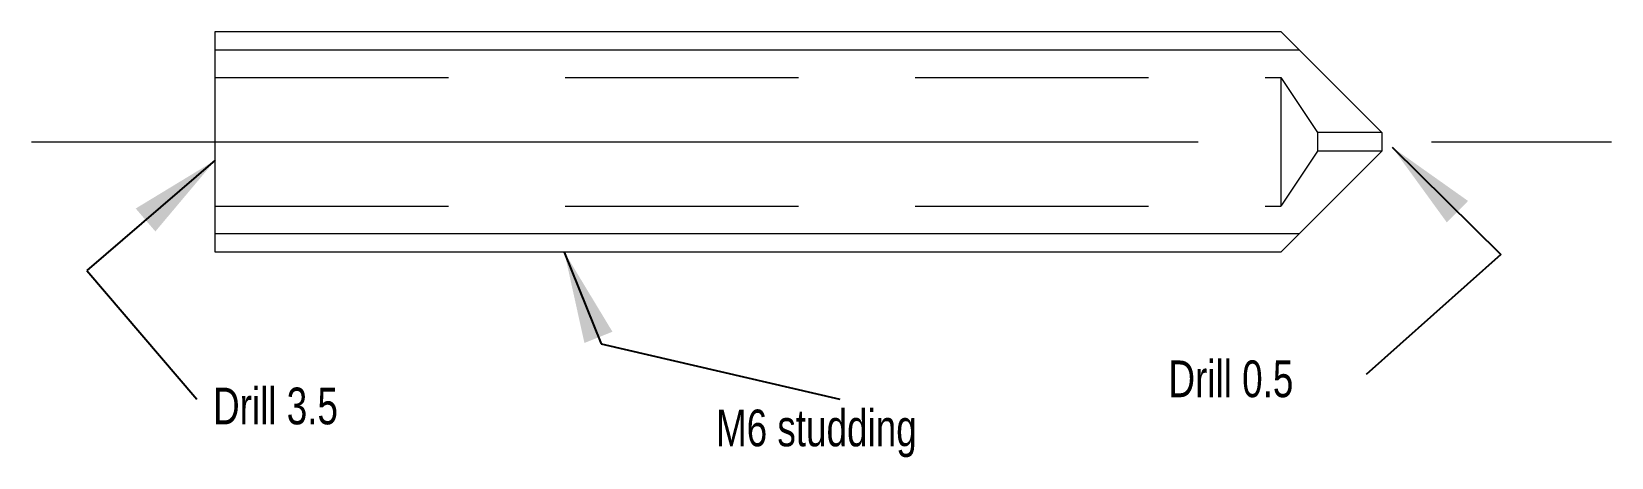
# Model space of a CAD drawing. Header units: millimetres. Extents: x -20 to 23, y -3.6 to 8.
import ezdxf

# ---------------------------------------------------------------- set-up
doc = ezdxf.new("R2010")
doc.units = ezdxf.units.MM
doc.linetypes.add('CENTER', pattern=[50.8, 31.75, -6.35, 6.35, -6.35])
doc.linetypes.add('DASHED2', pattern=[9.525, 6.35, -3.175])
doc.layers.get('0').update_dxf_attribs({"linetype": 'CONTINUOUS', "lineweight": 0})
doc.styles.get("Standard").update_dxf_attribs({"font": 'txt', "width": 0.75})
doc.dimstyles.get("Standard").update_dxf_attribs({"dimtxt": 2.5, "dimasz": 2.5, "dimexe": 1.25, "dimexo": 0.625, "dimtad": 1, "dimtxsty": 'Standard', "dimcen": 2.5, "dimadec": 0, "dimazin": 0, "dimtfac": 1, "dimtmove": 0, "dimatfit": 3, "dimfxl": 1, "dimarcsym": 0})

msp = doc.modelspace()

# ---------------------------------------------------------------- linework, layer by layer
at = {"lineweight": 18}
for p, q in [((-15, 2), (-15, 8)), ((-15, 8), (14, 8)), ((14, 2), (-15, 2))]:
    msp.add_line(p, q, dxfattribs=at)
at = {"lineweight": 20}
for p, q in [((16.75, 5.25), (14, 8)), ((16.75, 4.75), (14, 2))]:
    msp.add_line(p, q, dxfattribs=at)
at = {"lineweight": 5}
for p, q in [((-15, 7.5), (14.5, 7.5)), ((14.5, 2.5), (-15, 2.5))]:
    msp.add_line(p, q, dxfattribs=at)
at = {"linetype": 'DASHED2', "lineweight": 5}
for p, q in [((-15, 6.75), (14, 6.75)), ((14, 6.75), (15, 5.25)), ((14, 6.75), (14, 3.25)), ((15, 5.25), (15, 4.75)), ((16.75, 5.25), (15, 5.25)), ((15, 4.75), (14, 3.25)), ((16.75, 4.75), (15, 4.75)), ((-15, 3.25), (14, 3.25))]:
    msp.add_line(p, q, dxfattribs=at)
at = {"linetype": 'CONTINUOUS', "lineweight": 20}
msp.add_line((16.75, 5.25), (16.75, 4.75), dxfattribs=at)
at = {"linetype": 'CENTER', "lineweight": 5}
msp.add_line((-20, 5), (23, 5), dxfattribs=at)

# ---------------------------------------------------------------- texts
at = {"linetype": 'CONTINUOUS', "lineweight": 5, "char_height": 1, "width": 100, "attachment_point": 1}
for s, insert in [('Drill\\~0.5', (10.944, -0.95)), ('Drill\\~3.5', (-15.061, -1.689)), ('M6\\~studding', (-1.372, -2.287))]:
    msp.add_mtext(s, dxfattribs=dict(at, insert=insert))

# ---------------------------------------------------------------- leaders
at = {"linetype": 'CONTINUOUS', "lineweight": 5}
msp.add_leader([(17.031, 4.856), (19.987, 1.935), (16.327, -1.337)], dimstyle='Standard', dxfattribs=at)
at = {"lineweight": 5}
for points in [[(-15, 4.5), (-18.5, 1.5), (-15.5, -2)], [(-5.5, 2), (-4.5, -0.5), (2, -2)]]:
    msp.add_leader(points, dimstyle='Standard', dxfattribs=at)

doc.saveas('drawing.dxf')
